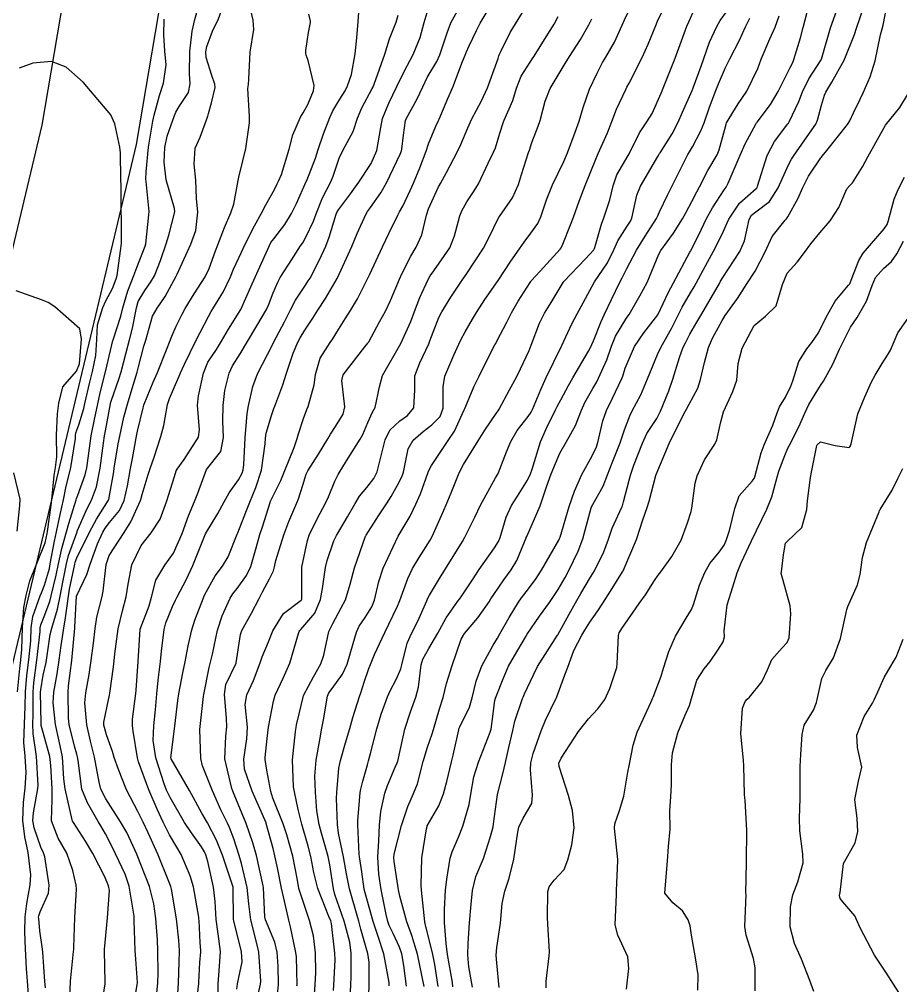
# Model space of a CAD drawing. Header units: metres. Extents: x 318500 to 325275, y 7408834 to 7428799.
# Drawn here: x 322055.6 to 322110.5, y 7417006.4 to 7417066.6 of the extents above; entities that cross this region are included whole.
import ezdxf

# ---------------------------------------------------------------- set-up
doc = ezdxf.new("R2010")
doc.units = ezdxf.units.M
doc.header["$MEASUREMENT"] = 0
for name, color, linetype in [('Curvas de Nivel 1m', 11, 'Continuous'), ('Curvas de Nivel 5m', 15, 'Continuous'), ('Vias Primárias', 230, 'Continuous')]:
    doc.layers.add(name, color=color, linetype=linetype)

msp = doc.modelspace()

# ---------------------------------------------------------------- linework, layer by layer
at = {"layer": 'Curvas de Nivel 1m', "flags": 128}
for points, elevation in [([(322060.847, 7417005.746), (322060.967, 7417006.53), (322060.972, 7417006.638), (322060.932, 7417008.597), (322060.929, 7417008.639), (322060.93, 7417008.679), (322061.109, 7417010.637), (322061.233, 7417012.338), (322061.185, 7417012.636), (322060.948, 7417013.202), (322060.196, 7417014.652), (322059.745, 7417015.426), (322058.989, 7417016.574), (322058.945, 7417016.67), (322058.92, 7417016.741), (322058.47, 7417018.675), (322058.405, 7417019.3), (322058.305, 7417020.677), (322058.107, 7417021.632), (322057.874, 7417022.682), (322057.739, 7417024.035), (322057.768, 7417024.683), (322057.972, 7417025.826), (322058.111, 7417026.68), (322058.225, 7417027.594), (322058.395, 7417028.678), (322058.51, 7417029.326), (322058.681, 7417030.675), (322058.747, 7417031.114), (322059.077, 7417032.671), (322059.104, 7417032.779), (322059.214, 7417033.054), (322059.993, 7417034.659), (322060.421, 7417035.473), (322061.182, 7417036.641), (322061.205, 7417036.696), (322061.266, 7417037.05), (322061.505, 7417038.419), (322061.541, 7417038.637), (322061.789, 7417040.151), (322061.881, 7417040.634), (322062.141, 7417041.819), (322062.354, 7417042.63), (322062.59, 7417043.389), (322062.963, 7417044.624), (322063.051, 7417044.946), (322063.386, 7417046.227), (322063.495, 7417046.618), (322063.928, 7417048.096), (322064.206, 7417048.608), (322064.711, 7417049.321), (322065.391, 7417050.591), (322065.451, 7417050.715), (322066.301, 7417052.578), (322066.623, 7417053.433), (322066.742, 7417054.571), (322066.658, 7417055.428), (322066.616, 7417056.574), (322066.526, 7417057.561), (322066.581, 7417058.575), (322066.89, 7417059.24), (322067.375, 7417060.563), (322067.415, 7417060.73), (322067.592, 7417061.393), (322067.82, 7417062.344), (322067.805, 7417062.558), (322067.615, 7417063.089), (322067.27, 7417064.209), (322067.244, 7417064.566), (322067.3, 7417064.9), (322067.649, 7417065.857), (322067.89, 7417066.324), (322068.008, 7417066.557), (322068.446, 7417067.785)], 734), ([(322058.734, 7417004.769), (322058.81, 7417006.67), (322058.811, 7417006.72), (322058.869, 7417007.297), (322059.003, 7417008.553), (322059.01, 7417008.668), (322059.017, 7417008.793), (322059.089, 7417010.667), (322059.181, 7417012.422), (322059.166, 7417012.667), (322058.954, 7417013.584), (322058.576, 7417014.674), (322058.051, 7417015.608), (322057.62, 7417016.684), (322057.675, 7417018.019), (322057.672, 7417018.683), (322057.593, 7417020.133), (322057.524, 7417020.685), (322057.066, 7417022.326), (322056.993, 7417022.615), (322056.992, 7417022.691), (322056.992, 7417022.771), (322056.952, 7417024.692), (322056.959, 7417024.835), (322057.116, 7417025.746), (322057.285, 7417026.532), (322057.314, 7417026.688), (322057.547, 7417028.285), (322057.646, 7417028.685), (322057.993, 7417029.856), (322058.16, 7417030.68), (322058.325, 7417031.547), (322058.564, 7417032.676), (322058.692, 7417033.198), (322059.217, 7417034.67), (322059.231, 7417034.711), (322059.827, 7417036.086), (322060.117, 7417036.657), (322060.438, 7417037.487), (322060.66, 7417038.649), (322060.863, 7417040.204), (322060.928, 7417040.646), (322060.986, 7417040.973), (322061.293, 7417042.641), (322061.301, 7417042.68), (322061.343, 7417042.81), (322061.823, 7417044.175), (322061.961, 7417044.634), (322062.25, 7417045.762), (322062.486, 7417046.629), (322062.673, 7417047.355), (322062.916, 7417048.625), (322063.035, 7417049.015), (322063.436, 7417049.707), (322063.825, 7417050.234), (322064.037, 7417050.611), (322064.422, 7417051.568), (322064.781, 7417052.6), (322064.929, 7417053.148), (322065.305, 7417054.593), (322065.288, 7417054.809), (322064.774, 7417056.601), (322064.641, 7417057.703), (322064.687, 7417058.603), (322064.84, 7417059.321), (322065.283, 7417060.594), (322065.372, 7417060.805), (322065.589, 7417061.163), (322066.156, 7417062.027), (322066.268, 7417062.58), (322066.227, 7417063.192), (322066.238, 7417064.581), (322066.387, 7417065.841), (322066.549, 7417066.577), (322066.797, 7417067.449)], 733), ([(322065.495, 7417005.936), (322065.547, 7417006.58), (322065.581, 7417007.878), (322065.594, 7417008.579), (322065.568, 7417009.251), (322065.42, 7417010.582), (322065.098, 7417012.428), (322065.056, 7417012.588), (322064.945, 7417012.904), (322064.26, 7417014.597), (322063.654, 7417015.933), (322063.328, 7417016.607), (322063, 7417017.26), (322062.305, 7417018.621), (322061.795, 7417019.872), (322061.538, 7417020.633), (322061.42, 7417021), (322061.064, 7417022.043), (322060.929, 7417022.502), (322060.898, 7417022.643), (322060.896, 7417022.82), (322061.088, 7417023.817), (322061.238, 7417024.498), (322061.267, 7417024.638), (322061.498, 7417026.261), (322061.536, 7417026.634), (322061.572, 7417027.071), (322061.777, 7417028.631), (322062.043, 7417029.75), (322062.287, 7417030.623), (322062.4, 7417031.413), (322062.629, 7417032.619), (322063.222, 7417033.818), (322063.83, 7417034.611), (322064.39, 7417035.456), (322064.815, 7417036.597), (322064.917, 7417036.943), (322065.283, 7417038.118), (322065.399, 7417038.477), (322065.459, 7417038.587), (322065.887, 7417039.172), (322066.782, 7417040.568), (322066.854, 7417041.03), (322066.722, 7417042.569), (322066.78, 7417043.137), (322067.088, 7417044.564), (322067.377, 7417045.237), (322067.908, 7417046.032), (322068.221, 7417046.552), (322068.648, 7417047.301), (322069.42, 7417048.514), (322069.431, 7417048.529), (322070.048, 7417049.924), (322070.312, 7417050.527), (322070.997, 7417052.049), (322071.208, 7417052.514), (322071.302, 7417052.683), (322071.476, 7417052.926), (322072.169, 7417053.821), (322072.582, 7417054.494), (322072.883, 7417055.116), (322073.495, 7417056.481), (322073.531, 7417056.559), (322074.067, 7417057.953), (322074.239, 7417058.473), (322074.573, 7417059.462), (322074.959, 7417060.466), (322075.158, 7417060.893), (322075.597, 7417061.615), (322075.92, 7417062.141), (322076.074, 7417062.453), (322076.316, 7417063.149), (322076.549, 7417064.446), (322076.65, 7417065.44), (322076.739, 7417066.444), (322076.805, 7417067.311)], 737), ([(322070.323, 7417005.03), (322070.657, 7417006.512), (322070.676, 7417006.699), (322070.544, 7417008.513), (322070.446, 7417008.963), (322070.037, 7417010.519), (322069.927, 7417011.518), (322069.818, 7417012.521), (322069.468, 7417014.019), (322069.319, 7417014.527), (322068.98, 7417015.559), (322068.713, 7417016.26), (322068.587, 7417016.536), (322068.183, 7417017.362), (322067.661, 7417018.55), (322067.043, 7417020.099), (322066.922, 7417020.562), (322066.866, 7417022.361), (322066.882, 7417022.563), (322066.901, 7417022.734), (322067.098, 7417024.422), (322067.112, 7417024.548), (322067.451, 7417026.229), (322067.532, 7417026.554), (322067.65, 7417027.068), (322067.964, 7417028.548), (322068.256, 7417029.452), (322068.757, 7417030.544), (322068.92, 7417030.807), (322069.189, 7417031.142), (322069.78, 7417031.953), (322070.039, 7417032.528), (322070.369, 7417033.67), (322070.614, 7417034.519), (322070.765, 7417034.989), (322071.247, 7417036.51), (322071.26, 7417036.541), (322071.91, 7417037.871), (322072.174, 7417038.497), (322072.753, 7417039.937), (322072.938, 7417040.486), (322073.022, 7417040.776), (322073.329, 7417041.736), (322073.53, 7417042.285), (322073.609, 7417042.477), (322074, 7417043.834), (322074.078, 7417044.473), (322074.37, 7417045.48), (322074.992, 7417046.464), (322075.155, 7417046.701), (322075.4, 7417047.106), (322075.917, 7417047.948), (322076.247, 7417048.448), (322076.696, 7417049.176), (322077.318, 7417050.432), (322077.453, 7417050.718), (322078.259, 7417052.418), (322078.646, 7417053.249), (322079.201, 7417054.404), (322079.309, 7417054.596), (322079.508, 7417054.964), (322079.982, 7417055.937), (322080.182, 7417056.393), (322080.582, 7417057.348), (322080.965, 7417058.386), (322081.114, 7417058.827), (322081.573, 7417059.928), (322081.718, 7417060.238), (322081.776, 7417060.377), (322082.319, 7417061.649), (322082.634, 7417062.365), (322083.228, 7417063.958), (322083.397, 7417064.353), (322083.466, 7417064.519), (322083.639, 7417064.934), (322084.098, 7417065.898), (322084.338, 7417066.34), (322084.836, 7417067.169)], 741), ([(322077.397, 7417005.877), (322077.417, 7417006.422), (322077.413, 7417007.891), (322077.333, 7417008.423), (322077.236, 7417008.768), (322076.905, 7417009.936), (322076.771, 7417010.431), (322076.706, 7417010.639), (322076.189, 7417012.438), (322076.006, 7417013.388), (322075.828, 7417014.441), (322075.51, 7417015.919), (322075.438, 7417016.446), (322075.387, 7417018.074), (322075.397, 7417018.446), (322075.536, 7417019.952), (322075.629, 7417020.444), (322075.954, 7417021.548), (322076.224, 7417022.438), (322076.405, 7417023.112), (322076.814, 7417024.433), (322076.89, 7417024.646), (322077.113, 7417025.316), (322077.391, 7417026.161), (322077.495, 7417026.425), (322077.751, 7417027.035), (322078.387, 7417028.411), (322078.646, 7417028.919), (322079.175, 7417030.058), (322079.284, 7417030.294), (322079.324, 7417030.399), (322079.828, 7417031.767), (322080.127, 7417032.391), (322080.531, 7417033.073), (322081.228, 7417034.157), (322081.35, 7417034.378), (322081.923, 7417035.697), (322082.225, 7417036.366), (322082.533, 7417037.099), (322083.026, 7417038.354), (322083.295, 7417038.868), (322084.209, 7417040.337), (322084.634, 7417041.016), (322085.336, 7417042.047), (322085.451, 7417042.206), (322085.522, 7417042.318), (322086.156, 7417043.514), (322086.588, 7417044.308), (322086.853, 7417044.827), (322087.387, 7417045.976), (322087.519, 7417046.298), (322088.035, 7417047.666), (322088.348, 7417048.286), (322088.756, 7417048.954), (322089.447, 7417050.097), (322089.513, 7417050.205), (322089.555, 7417050.268), (322090.893, 7417051.677), (322091.421, 7417052.241), (322091.441, 7417052.27), (322091.472, 7417052.378), (322091.889, 7417053.841), (322092.04, 7417054.235), (322092.409, 7417055.338), (322092.614, 7417056.229), (322092.857, 7417056.907), (322093.549, 7417058.104), (322093.613, 7417058.219), (322094.26, 7417059.519), (322094.726, 7417060.203), (322095.057, 7417060.729), (322095.607, 7417061.986), (322095.662, 7417062.137), (322095.683, 7417062.189), (322095.734, 7417062.311), (322096.491, 7417064.177), (322096.802, 7417065.014), (322097.214, 7417066.167), (322097.346, 7417066.483), (322097.675, 7417067.17)], 747), ([(322082.641, 7417006.352), (322082.607, 7417006.609), (322082.307, 7417008.356), (322082.205, 7417009.049), (322082.121, 7417010.358), (322082.118, 7417011.162), (322082.183, 7417012.358), (322082.248, 7417013.059), (322082.467, 7417014.355), (322082.581, 7417014.747), (322082.983, 7417015.674), (322083.252, 7417016.346), (322083.647, 7417017.704), (322083.75, 7417018.339), (322083.944, 7417019.429), (322084.224, 7417020.332), (322084.951, 7417022.204), (322084.995, 7417022.321), (322085.01, 7417022.382), (322085.078, 7417022.863), (322085.25, 7417024.166), (322085.285, 7417024.318), (322085.799, 7417025.634), (322086.109, 7417026.31), (322086.478, 7417026.965), (322087.148, 7417028.113), (322087.267, 7417028.298), (322088.033, 7417029.421), (322088.646, 7417030.278), (322088.87, 7417030.589), (322089.192, 7417031.082), (322089.63, 7417031.837), (322089.857, 7417032.26), (322090.442, 7417033.471), (322090.739, 7417034.247), (322091.259, 7417036.177), (322091.274, 7417036.226), (322091.991, 7417037.521), (322092.275, 7417038.23), (322092.554, 7417038.971), (322093.055, 7417040.223), (322093.123, 7417040.412), (322093.322, 7417041.032), (322093.65, 7417041.901), (322093.807, 7417042.213), (322094.343, 7417043.217), (322094.765, 7417044.199), (322095.385, 7417045.719), (322095.614, 7417046.187), (322096.247, 7417047.338), (322096.676, 7417048.171), (322096.927, 7417048.668), (322097.441, 7417049.564), (322097.668, 7417049.937), (322097.795, 7417050.157), (322098.381, 7417051.231), (322098.875, 7417052.146), (322099.076, 7417052.544), (322099.489, 7417053.399), (322099.723, 7417053.911), (322099.824, 7417054.135), (322100.5, 7417055.141), (322101.529, 7417056.047), (322101.562, 7417056.077), (322101.584, 7417056.109), (322101.611, 7417056.189), (322102.22, 7417058.1), (322102.679, 7417058.978), (322103.505, 7417060.081), (322103.534, 7417060.127), (322103.582, 7417060.206), (322104.194, 7417061.481), (322104.42, 7417062.072), (322104.8, 7417062.887), (322105.571, 7417064.061), (322105.591, 7417064.1), (322105.633, 7417064.256), (322106.163, 7417066.052), (322106.559, 7417067.165)], 752), ([(322083.851, 7417006.335), (322083.626, 7417007.591), (322083.565, 7417008.34), (322083.594, 7417009.036), (322083.676, 7417010.339), (322083.769, 7417011.496), (322083.859, 7417012.336), (322084.071, 7417013.215), (322084.533, 7417014.327), (322084.984, 7417015.697), (322085.135, 7417016.318), (322085.162, 7417016.487), (322085.415, 7417018.314), (322085.743, 7417019.606), (322085.902, 7417020.311), (322086.127, 7417021.242), (322086.368, 7417022.307), (322086.502, 7417022.882), (322086.979, 7417024.301), (322087.015, 7417024.388), (322087.104, 7417024.588), (322087.649, 7417025.766), (322087.913, 7417026.288), (322089.15, 7417028.242), (322089.166, 7417028.27), (322089.877, 7417029.551), (322090.264, 7417030.254), (322090.596, 7417030.842), (322091.204, 7417031.849), (322091.36, 7417032.087), (322091.451, 7417032.238), (322092.031, 7417033.423), (322092.319, 7417034.229), (322092.558, 7417034.91), (322093.167, 7417036.221), (322093.197, 7417036.285), (322093.265, 7417036.544), (322093.607, 7417037.893), (322093.696, 7417038.214), (322093.914, 7417038.829), (322094.447, 7417040.203), (322094.726, 7417040.792), (322095.333, 7417041.741), (322095.576, 7417042.186), (322096.082, 7417043.457), (322096.335, 7417044.176), (322096.75, 7417045.536), (322096.981, 7417046.166), (322097.116, 7417046.442), (322097.402, 7417046.974), (322097.828, 7417047.741), (322098.072, 7417048.153), (322098.575, 7417049.006), (322099.234, 7417050.142), (322099.309, 7417050.284), (322099.454, 7417050.521), (322100.51, 7417052.124), (322100.801, 7417052.799), (322101.089, 7417054.116), (322101.23, 7417054.389), (322101.507, 7417054.609), (322102.363, 7417055.251), (322102.899, 7417056.089), (322103.544, 7417057.524), (322103.738, 7417057.888), (322103.862, 7417058.077), (322104.563, 7417059.077), (322105.237, 7417060.063), (322105.344, 7417060.302), (322105.598, 7417061.245), (322105.79, 7417061.874), (322105.87, 7417062.056), (322106.241, 7417062.672), (322107.016, 7417064.039), (322107.656, 7417065.652), (322107.785, 7417066.028), (322108.264, 7417067.438)], 753), ([(322085.52, 7417006.31), (322085.364, 7417007.831), (322085.331, 7417008.313), (322085.368, 7417008.786), (322085.59, 7417010.31), (322085.71, 7417011.527), (322085.865, 7417012.306), (322086.145, 7417013.109), (322086.433, 7417014.298), (322086.674, 7417015.974), (322086.748, 7417016.294), (322087.006, 7417016.851), (322087.543, 7417017.757), (322087.602, 7417018.284), (322087.474, 7417019.863), (322087.498, 7417020.293), (322087.645, 7417020.881), (322088.126, 7417022.284), (322088.407, 7417022.953), (322089.057, 7417024.271), (322089.07, 7417024.3), (322089.102, 7417024.405), (322089.618, 7417025.767), (322089.785, 7417026.26), (322090.171, 7417027.285), (322090.676, 7417028.247), (322090.847, 7417028.552), (322091.162, 7417029.053), (322091.658, 7417029.752), (322091.972, 7417030.232), (322092.446, 7417030.973), (322093.209, 7417032.186), (322093.223, 7417032.206), (322093.249, 7417032.257), (322094.067, 7417034.208), (322094.478, 7417035.431), (322094.745, 7417036.198), (322094.869, 7417036.593), (322095.276, 7417038.19), (322095.29, 7417038.24), (322096.115, 7417040.178), (322096.861, 7417041.695), (322097.112, 7417042.163), (322097.189, 7417042.316), (322097.347, 7417042.627), (322097.893, 7417043.624), (322098.069, 7417044.153), (322098.302, 7417045.23), (322098.558, 7417046.148), (322098.817, 7417046.728), (322099.416, 7417047.84), (322099.606, 7417048.137), (322100.358, 7417049.205), (322100.954, 7417050.117), (322101.458, 7417050.902), (322102.082, 7417052.101), (322102.52, 7417053.059), (322103.327, 7417054.083), (322103.413, 7417054.17), (322103.503, 7417054.293), (322104.152, 7417055.442), (322104.407, 7417056.071), (322104.781, 7417056.824), (322105.559, 7417057.961), (322105.606, 7417058.012), (322105.645, 7417058.059), (322105.936, 7417058.426), (322107.219, 7417060.035), (322107.356, 7417060.261), (322107.591, 7417060.757), (322108.007, 7417061.621), (322108.197, 7417062.021), (322108.629, 7417063.011), (322108.939, 7417064.011), (322109.275, 7417065.625), (322109.377, 7417066.004), (322109.435, 7417066.232), (322109.683, 7417067.518)], 754), ([(322057.251, 7417006.289), (322057.216, 7417006.686), (322057.081, 7417008.495), (322057.059, 7417008.688), (322056.902, 7417009.84), (322056.828, 7417010.61), (322056.825, 7417010.691), (322056.838, 7417010.764), (322056.915, 7417011.025), (322057.434, 7417012.183), (322057.484, 7417012.685), (322057.205, 7417014.449), (322057.126, 7417014.688), (322056.973, 7417015.033), (322056.541, 7417016.252), (322056.473, 7417016.698), (322056.507, 7417017.187), (322056.785, 7417018.694), (322056.804, 7417018.913), (322056.688, 7417020.695), (322056.483, 7417022.117), (322056.47, 7417022.699), (322056.49, 7417023.287), (322056.487, 7417024.699), (322056.53, 7417025.277), (322056.719, 7417026.696), (322056.916, 7417028.462), (322056.927, 7417028.693), (322056.957, 7417028.889), (322057.161, 7417029.406), (322057.521, 7417030.34), (322057.611, 7417030.686), (322057.908, 7417031.974), (322058.056, 7417032.682), (322058.266, 7417033.633), (322058.557, 7417034.677), (322058.711, 7417035.202), (322059.166, 7417036.671), (322059.189, 7417036.743), (322059.264, 7417036.959), (322059.727, 7417038.219), (322059.829, 7417038.662), (322059.903, 7417039.267), (322060.094, 7417040.658), (322060.301, 7417041.68), (322060.505, 7417042.653), (322060.666, 7417043.335), (322061.002, 7417044.646), (322061.387, 7417046.315), (322061.446, 7417046.583), (322061.466, 7417046.639), (322061.942, 7417048.104), (322062.071, 7417048.633), (322062.384, 7417049.682), (322062.754, 7417050.627), (322062.942, 7417051.139), (322063.468, 7417052.459), (322063.511, 7417052.619), (322063.699, 7417054.414), (322063.703, 7417054.617), (322063.528, 7417056.481), (322063.513, 7417056.62), (322063.513, 7417056.638), (322063.535, 7417057.082), (322063.664, 7417058.618), (322063.943, 7417060.246), (322064.025, 7417060.613), (322064.366, 7417061.841), (322064.605, 7417062.605), (322064.77, 7417063.751), (322064.698, 7417064.604), (322064.623, 7417065.628), (322064.647, 7417066.605)], 732), ([(322064.119, 7417005.319), (322064.261, 7417006.596), (322064.28, 7417007.184), (322064.251, 7417008.596), (322064.228, 7417009.266), (322064.118, 7417010.598), (322064.004, 7417011.519), (322063.732, 7417012.602), (322062.969, 7417014.55), (322062.945, 7417014.61), (322062.311, 7417015.948), (322061.936, 7417016.626), (322061.011, 7417018.06), (322060.704, 7417018.645), (322060.591, 7417019.083), (322060.3, 7417020.651), (322060.055, 7417021.65), (322059.82, 7417022.659), (322059.713, 7417024.038), (322059.774, 7417024.66), (322059.98, 7417025.794), (322060.103, 7417026.655), (322060.241, 7417027.754), (322060.345, 7417028.652), (322060.455, 7417029.356), (322060.781, 7417030.646), (322060.845, 7417030.986), (322061.042, 7417032.643), (322061.216, 7417033.209), (322062.146, 7417034.631), (322062.577, 7417035.29), (322063.173, 7417036.621), (322063.193, 7417036.688), (322063.266, 7417036.994), (322063.655, 7417038.244), (322063.777, 7417038.613), (322064.015, 7417039.327), (322064.435, 7417040.603), (322064.62, 7417041.301), (322064.86, 7417042.597), (322064.971, 7417042.97), (322065.359, 7417043.859), (322065.581, 7417044.373), (322065.667, 7417044.586), (322065.917, 7417045.123), (322066.623, 7417046.572), (322066.88, 7417047.085), (322067.413, 7417048.085), (322067.581, 7417048.395), (322067.685, 7417048.557), (322068.347, 7417049.64), (322068.779, 7417050.547), (322068.975, 7417051.024), (322069.466, 7417052.096), (322069.672, 7417052.537), (322070.28, 7417053.736), (322070.72, 7417054.522), (322070.986, 7417055.039), (322071.522, 7417056.001), (322071.695, 7417056.34), (322071.772, 7417056.506), (322071.947, 7417056.917), (322072.435, 7417058.497), (322072.657, 7417059.401), (322073.13, 7417060.487), (322073.308, 7417060.761), (322073.592, 7417061.294), (322073.951, 7417062.131), (322074.001, 7417062.476), (322073.625, 7417064.024), (322073.502, 7417064.355), (322073.475, 7417064.482), (322073.475, 7417064.639), (322073.649, 7417065.76), (322073.755, 7417066.383), (322073.756, 7417066.479), (322073.666, 7417066.908)], 736), ([(322066.607, 7417004.79), (322066.796, 7417006.561), (322066.801, 7417006.621), (322066.879, 7417007.852), (322066.925, 7417008.524), (322066.926, 7417008.559), (322066.924, 7417008.594), (322066.895, 7417009.11), (322066.824, 7417010.476), (322066.811, 7417010.561), (322066.798, 7417010.675), (322066.47, 7417012.567), (322066.27, 7417013.25), (322065.708, 7417014.579), (322065.438, 7417015.046), (322064.982, 7417015.807), (322064.579, 7417016.594), (322064.202, 7417017.398), (322063.686, 7417018.603), (322063.046, 7417020.352), (322062.981, 7417020.611), (322062.711, 7417022.26), (322062.671, 7417022.616), (322062.684, 7417023.007), (322062.877, 7417024.613), (322062.897, 7417024.819), (322063.036, 7417026.611), (322063.15, 7417028.61), (322063.711, 7417030.066), (322063.86, 7417030.603), (322064.132, 7417031.665), (322064.697, 7417032.595), (322065.218, 7417033.347), (322065.769, 7417034.582), (322066.155, 7417035.667), (322066.537, 7417036.571), (322066.754, 7417037.082), (322067.29, 7417038.56), (322068.183, 7417039.669), (322068.343, 7417040.55), (322068.299, 7417041.577), (322068.328, 7417042.55), (322068.433, 7417043.47), (322068.687, 7417044.547), (322068.913, 7417045.006), (322069.382, 7417045.767), (322069.842, 7417046.533), (322070.43, 7417047.499), (322071.012, 7417048.516), (322071.142, 7417048.797), (322071.436, 7417049.55), (322071.722, 7417050.23), (322071.875, 7417050.504), (322072.594, 7417051.626), (322073.145, 7417052.485), (322073.276, 7417052.68), (322073.478, 7417053.028), (322073.946, 7417054.023), (322074.111, 7417054.474), (322074.505, 7417055.48), (322075.02, 7417056.465), (322075.177, 7417056.82), (322075.545, 7417057.933), (322075.797, 7417058.456), (322076.416, 7417059.598), (322076.701, 7417060.443), (322076.958, 7417061.071), (322077.608, 7417062.277), (322077.659, 7417062.38), (322077.683, 7417062.429), (322077.739, 7417062.556), (322078.404, 7417064.418), (322078.695, 7417065.364), (322079.093, 7417066.408), (322079.218, 7417066.855)], 738), ([(322068.019, 7417005.366), (322068.006, 7417006.543), (322068.064, 7417007.35), (322068.149, 7417008.541), (322068.008, 7417009.65), (322067.887, 7417010.545), (322067.818, 7417011.655), (322067.722, 7417012.548), (322067.375, 7417014.143), (322067.249, 7417014.556), (322067.168, 7417014.754), (322066.975, 7417015.061), (322066.343, 7417015.929), (322065.923, 7417016.576), (322065.013, 7417018.144), (322064.795, 7417018.592), (322064.643, 7417018.977), (322064.121, 7417020.599), (322063.969, 7417021.693), (322064.009, 7417022.601), (322064.098, 7417023.587), (322064.185, 7417024.599), (322064.271, 7417025.44), (322064.415, 7417026.597), (322064.479, 7417027.254), (322064.637, 7417028.595), (322064.747, 7417029.003), (322065.172, 7417030.026), (322065.345, 7417030.42), (322065.43, 7417030.586), (322066.04, 7417031.734), (322066.426, 7417032.572), (322067.23, 7417034.56), (322067.994, 7417035.808), (322068.387, 7417036.549), (322068.704, 7417037.11), (322069.281, 7417037.921), (322069.502, 7417038.321), (322069.574, 7417038.536), (322069.611, 7417038.853), (322069.685, 7417040.534), (322069.826, 7417042.039), (322069.908, 7417042.531), (322070.166, 7417043.72), (322070.458, 7417044.524), (322071.388, 7417046.321), (322071.489, 7417046.509), (322072.148, 7417047.76), (322072.512, 7417048.494), (322072.824, 7417049.094), (322073.443, 7417050.035), (322073.628, 7417050.297), (322073.737, 7417050.477), (322074.328, 7417051.604), (322074.712, 7417052.468), (322074.919, 7417053.025), (322075.365, 7417054.461), (322075.402, 7417054.561), (322075.504, 7417054.721), (322076.248, 7417055.72), (322076.765, 7417056.441), (322077.542, 7417057.603), (322077.898, 7417058.425), (322078.135, 7417059.858), (322078.257, 7417060.42), (322078.645, 7417061.363), (322079.134, 7417062.407), (322079.62, 7417063.386), (322079.982, 7417064.041), (322080.167, 7417064.395), (322080.589, 7417065.447), (322080.842, 7417066.388), (322081.039, 7417067.017)], 739), ([(322071.68, 7417005.665), (322071.766, 7417006.496), (322071.751, 7417007.623), (322071.683, 7417008.498), (322071.531, 7417009.135), (322070.961, 7417010.509), (322070.913, 7417010.71), (322070.84, 7417012.511), (322070.821, 7417012.632), (322070.403, 7417014.516), (322070.175, 7417015.321), (322069.752, 7417016.522), (322069.017, 7417018.313), (322068.924, 7417018.531), (322068.858, 7417018.697), (322068.431, 7417020.539), (322068.48, 7417021.955), (322068.552, 7417022.538), (322068.533, 7417023.083), (322068.396, 7417024.541), (322068.487, 7417025.161), (322069.13, 7417026.501), (322069.142, 7417026.518), (322069.396, 7417028.279), (322069.486, 7417028.527), (322070.083, 7417029.609), (322070.559, 7417030.519), (322070.771, 7417030.932), (322071.199, 7417031.755), (322071.455, 7417032.258), (322071.524, 7417032.505), (322071.603, 7417032.894), (322072.098, 7417034.497), (322072.407, 7417035.328), (322072.917, 7417036.485), (322073.013, 7417036.734), (322073.277, 7417037.586), (322073.499, 7417038.266), (322073.607, 7417038.477), (322074.266, 7417039.505), (322074.844, 7417040.465), (322075.017, 7417040.761), (322075.322, 7417041.229), (322075.794, 7417041.993), (322075.893, 7417042.452), (322075.725, 7417044.094), (322075.804, 7417044.453), (322077.14, 7417046.186), (322077.34, 7417046.431), (322077.36, 7417046.46), (322077.391, 7417046.514), (322078.068, 7417047.762), (322078.427, 7417048.415), (322078.752, 7417049.088), (322079.304, 7417050.402), (322079.453, 7417050.747), (322080.013, 7417051.846), (322080.35, 7417052.391), (322080.698, 7417053.172), (322080.982, 7417054.385), (322081.107, 7417054.783), (322081.52, 7417055.709), (322081.747, 7417056.157), (322081.864, 7417056.375), (322082.226, 7417057.059), (322082.913, 7417058.36), (322083.123, 7417058.79), (322083.572, 7417059.827), (322083.728, 7417060.198), (322083.802, 7417060.347), (322084.414, 7417061.521), (322084.785, 7417062.332), (322085.445, 7417064.139), (322085.505, 7417064.322), (322085.542, 7417064.411), (322085.634, 7417064.619), (322086.197, 7417065.77), (322086.527, 7417066.311), (322086.97, 7417067.008)], 742), ([(322072.922, 7417006.416), (322072.924, 7417006.479), (322072.886, 7417008.212), (322072.858, 7417008.48), (322072.508, 7417010.088), (322072.412, 7417010.487), (322072.268, 7417011.141), (322071.961, 7417012.495), (322071.699, 7417013.759), (322071.551, 7417014.501), (322071.435, 7417014.963), (322071.008, 7417016.51), (322070.991, 7417016.555), (322070.138, 7417018.519), (322069.657, 7417019.908), (322069.601, 7417020.524), (322069.797, 7417021.788), (322069.829, 7417022.522), (322069.699, 7417023.916), (322069.788, 7417024.523), (322070.212, 7417025.42), (322070.633, 7417026.515), (322070.759, 7417026.888), (322071.143, 7417027.83), (322071.423, 7417028.506), (322072.08, 7417029.582), (322073.179, 7417030.413), (322073.212, 7417030.447), (322073.225, 7417030.48), (322073.221, 7417032.468), (322073.576, 7417034.127), (322073.69, 7417034.475), (322074.193, 7417035.524), (322074.697, 7417036.466), (322074.881, 7417036.849), (322075.281, 7417037.841), (322075.49, 7417038.254), (322075.611, 7417038.455), (322076.106, 7417039.256), (322076.85, 7417040.437), (322077.014, 7417040.735), (322077.326, 7417041.49), (322077.636, 7417042.125), (322077.79, 7417042.423), (322078.066, 7417043.712), (322078.258, 7417044.417), (322079.39, 7417046.4), (322080.024, 7417047.781), (322080.25, 7417048.392), (322080.565, 7417049.257), (322081.085, 7417050.384), (322081.22, 7417050.614), (322081.456, 7417050.932), (322082.446, 7417052.365), (322082.737, 7417053.106), (322083.061, 7417054.357), (322083.194, 7417054.666), (322083.513, 7417055.22), (322083.96, 7417055.907), (322084.228, 7417056.34), (322084.839, 7417057.627), (322085.173, 7417058.326), (322085.286, 7417058.592), (322085.568, 7417059.493), (322085.761, 7417060.134), (322085.837, 7417060.317), (322086.375, 7417061.536), (322086.606, 7417062.31), (322086.882, 7417063.043), (322087.629, 7417064.207), (322087.69, 7417064.299), (322088.437, 7417065.499), (322088.943, 7417066.281), (322089.187, 7417066.757)], 743), ([(322073.961, 7417005.345), (322074.054, 7417006.462), (322074.087, 7417007.247), (322074.078, 7417008.462), (322073.954, 7417009.518), (322073.711, 7417010.468), (322073.078, 7417012.338), (322073.037, 7417012.479), (322072.948, 7417012.98), (322072.66, 7417014.485), (322072.293, 7417015.8), (322072.05, 7417016.494), (322071.417, 7417018.101), (322071.293, 7417018.506), (322071.04, 7417019.843), (322070.942, 7417020.511), (322070.941, 7417020.621), (322071.063, 7417021.813), (322071.153, 7417022.509), (322071.457, 7417024.142), (322071.561, 7417024.503), (322072.057, 7417025.555), (322072.483, 7417026.49), (322073.008, 7417028.341), (322073.053, 7417028.481), (322073.089, 7417028.543), (322073.152, 7417028.604), (322074.023, 7417029.616), (322074.393, 7417030.468), (322074.504, 7417031.153), (322074.688, 7417032.465), (322074.792, 7417032.886), (322075.227, 7417034.122), (322075.388, 7417034.458), (322076.076, 7417035.62), (322076.536, 7417036.441), (322076.815, 7417036.889), (322077.275, 7417037.428), (322077.719, 7417037.988), (322077.917, 7417038.421), (322078.116, 7417039.235), (322078.412, 7417040.413), (322078.715, 7417041.013), (322079.328, 7417041.59), (322079.798, 7417041.93), (322080.192, 7417042.391), (322080.253, 7417043.494), (322080.256, 7417044.391), (322080.565, 7417045.202), (322081.136, 7417046.383), (322081.207, 7417046.568), (322081.401, 7417047.106), (322081.762, 7417048.028), (322081.939, 7417048.372), (322082.507, 7417049.291), (322083.205, 7417050.354), (322083.453, 7417050.697), (322084.54, 7417052.334), (322084.857, 7417052.951), (322085.499, 7417054.267), (322085.517, 7417054.303), (322085.533, 7417054.32), (322086.357, 7417055.472), (322086.723, 7417056.308), (322086.913, 7417056.93), (322087.354, 7417058.302), (322087.404, 7417058.45), (322087.559, 7417058.914), (322087.941, 7417059.928), (322088.071, 7417060.293), (322088.389, 7417061.497), (322088.69, 7417062.284), (322089.626, 7417063.847), (322089.905, 7417064.266), (322090.578, 7417065.324), (322091.105, 7417066.248), (322091.292, 7417066.619)], 744), ([(322076.2, 7417005.076), (322076.278, 7417006.436), (322076.297, 7417007.007), (322076.299, 7417008.436), (322076.213, 7417009.121), (322075.859, 7417010.441), (322075.282, 7417012.099), (322075.188, 7417012.448), (322074.963, 7417013.95), (322074.866, 7417014.452), (322074.448, 7417015.922), (322074.301, 7417016.46), (322074.157, 7417017.308), (322074.065, 7417018.464), (322074.033, 7417019.467), (322074.107, 7417020.464), (322074.335, 7417021.733), (322074.476, 7417022.459), (322074.566, 7417022.97), (322074.82, 7417024.454), (322074.903, 7417024.653), (322075.107, 7417024.926), (322075.758, 7417025.813), (322076.038, 7417026.446), (322076.417, 7417027.715), (322076.627, 7417028.438), (322076.795, 7417028.795), (322077.164, 7417029.336), (322077.593, 7417030.005), (322077.755, 7417030.421), (322078.021, 7417031.594), (322078.294, 7417032.414), (322079.23, 7417034.4), (322079.979, 7417035.662), (322080.334, 7417036.389), (322080.611, 7417037.046), (322081.092, 7417038.382), (322081.146, 7417038.527), (322081.294, 7417038.811), (322082.347, 7417040.364), (322082.73, 7417040.947), (322083.339, 7417042.268), (322083.365, 7417042.324), (322083.377, 7417042.349), (322083.96, 7417043.742), (322084.243, 7417044.337), (322085.111, 7417046.048), (322085.252, 7417046.322), (322085.302, 7417046.411), (322085.394, 7417046.581), (322085.991, 7417047.735), (322086.279, 7417048.311), (322086.7, 7417049.038), (322087.448, 7417050.199), (322087.488, 7417050.261), (322087.518, 7417050.299), (322088.075, 7417050.91), (322089.309, 7417052.272), (322089.376, 7417052.367), (322089.475, 7417052.588), (322089.966, 7417053.79), (322090.138, 7417054.26), (322090.496, 7417055.274), (322090.87, 7417056.25), (322091.546, 7417057.877), (322091.651, 7417058.137), (322091.695, 7417058.239), (322092.274, 7417059.529), (322092.545, 7417060.23), (322092.829, 7417060.99), (322093.404, 7417062.222), (322093.477, 7417062.356), (322093.614, 7417062.607), (322094.434, 7417064.208), (322094.802, 7417065.043), (322095.268, 7417066.196), (322095.391, 7417066.467), (322095.673, 7417067.072)], 746), ([(322078.672, 7417006.403), (322078.66, 7417006.606), (322078.325, 7417008.408), (322077.976, 7417009.49), (322077.673, 7417010.419), (322077.164, 7417012.199), (322077.112, 7417012.427), (322076.956, 7417013.512), (322076.823, 7417014.431), (322076.802, 7417014.601), (322076.711, 7417016.433), (322076.714, 7417016.713), (322076.858, 7417018.432), (322076.881, 7417018.573), (322077.031, 7417019.16), (322077.312, 7417020.16), (322077.385, 7417020.425), (322077.497, 7417020.866), (322077.897, 7417022.418), (322078.166, 7417023.331), (322078.567, 7417024.408), (322078.736, 7417024.775), (322079.117, 7417025.518), (322079.384, 7417026.139), (322079.446, 7417026.397), (322079.785, 7417027.752), (322080.072, 7417028.391), (322080.443, 7417029.104), (322081.004, 7417030.382), (322081.061, 7417030.502), (322081.185, 7417030.741), (322081.804, 7417031.767), (322082.18, 7417032.365), (322083.227, 7417034.081), (322083.384, 7417034.348), (322083.999, 7417035.589), (322084.351, 7417036.334), (322085.286, 7417038.044), (322085.393, 7417038.214), (322085.447, 7417038.318), (322085.964, 7417039.653), (322086.24, 7417040.311), (322086.646, 7417040.981), (322087.333, 7417041.856), (322087.509, 7417042.125), (322087.593, 7417042.296), (322088.105, 7417043.543), (322088.451, 7417044.284), (322089.389, 7417046.191), (322089.424, 7417046.269), (322090.051, 7417047.62), (322090.381, 7417048.256), (322090.752, 7417048.928), (322091.45, 7417050.24), (322092.274, 7417051.42), (322092.664, 7417052.228), (322092.911, 7417052.793), (322093.492, 7417053.714), (322093.699, 7417054.015), (322093.787, 7417054.216), (322094.099, 7417055.634), (322094.328, 7417056.208), (322095.405, 7417058.049), (322095.49, 7417058.191), (322095.513, 7417058.228), (322095.551, 7417058.283), (322096.3, 7417059.448), (322096.676, 7417060.174), (322096.949, 7417060.81), (322097.551, 7417062.161), (322097.612, 7417062.314), (322098.1, 7417063.68), (322098.263, 7417064.154), (322098.629, 7417065.167), (322099.073, 7417066.146), (322099.292, 7417066.518), (322099.674, 7417067.05)], 748), ([(322079.744, 7417006.387), (322079.588, 7417007.681), (322079.452, 7417008.392), (322079.313, 7417008.812), (322078.903, 7417009.665), (322078.67, 7417010.166), (322078.589, 7417010.405), (322078.474, 7417010.85), (322078.16, 7417012.412), (322078.014, 7417013.354), (322077.957, 7417014.415), (322078.011, 7417015.445), (322078.06, 7417016.414), (322078.146, 7417017.27), (322078.399, 7417018.409), (322078.552, 7417018.882), (322079.044, 7417020.022), (322079.158, 7417020.289), (322079.197, 7417020.398), (322079.238, 7417020.583), (322079.632, 7417022.392), (322079.995, 7417023.478), (322080.328, 7417024.388), (322080.483, 7417025.013), (322080.659, 7417026.385), (322080.76, 7417026.757), (322081.14, 7417027.42), (322081.687, 7417028.372), (322082.209, 7417029.319), (322082.945, 7417030.354), (322083.046, 7417030.488), (322083.185, 7417030.699), (322083.846, 7417031.694), (322084.281, 7417032.334), (322085.224, 7417033.681), (322085.471, 7417034.074), (322085.571, 7417034.317), (322085.962, 7417035.6), (322086.295, 7417036.31), (322086.669, 7417036.906), (322087.284, 7417037.893), (322087.479, 7417038.297), (322087.569, 7417038.572), (322088.087, 7417040.288), (322088.468, 7417041.137), (322089.028, 7417042.275), (322089.13, 7417042.486), (322089.35, 7417042.904), (322089.842, 7417043.783), (322090.115, 7417044.259), (322091.073, 7417045.931), (322091.242, 7417046.242), (322091.291, 7417046.342), (322091.395, 7417046.577), (322091.874, 7417047.775), (322092.081, 7417048.233), (322092.51, 7417049.153), (322093.032, 7417050.224), (322093.179, 7417050.497), (322093.458, 7417051.039), (322094.077, 7417052.211), (322094.609, 7417053.077), (322095.317, 7417054.193), (322095.381, 7417054.312), (322095.506, 7417054.601), (322096.019, 7417055.686), (322096.264, 7417056.179), (322096.998, 7417057.622), (322097.276, 7417058.164), (322097.377, 7417058.338), (322097.557, 7417058.649), (322098.084, 7417059.643), (322098.28, 7417060.153), (322098.621, 7417061.124), (322099.014, 7417062.146), (322099.185, 7417062.573), (322099.624, 7417063.586), (322099.898, 7417064.136), (322100.48, 7417065.295), (322100.861, 7417066.122), (322101.133, 7417066.653)], 749), ([(322081.718, 7417006.361), (322081.504, 7417007.74), (322081.38, 7417008.365), (322080.909, 7417010.288), (322080.894, 7417010.355), (322080.886, 7417010.37), (322080.883, 7417010.398), (322080.675, 7417012.374), (322080.65, 7417012.669), (322080.707, 7417014.374), (322080.988, 7417016.192), (322081.025, 7417016.335), (322081.038, 7417016.37), (322081.762, 7417017.609), (322082.057, 7417018.36), (322082.255, 7417019.134), (322082.547, 7417020.355), (322082.645, 7417020.763), (322082.995, 7417022.351), (322083.011, 7417022.411), (322083.073, 7417022.529), (322083.666, 7417023.766), (322083.83, 7417024.339), (322084.077, 7417025.374), (322084.446, 7417026.33), (322085.143, 7417027.621), (322085.406, 7417028.059), (322085.553, 7417028.316), (322086.134, 7417029.342), (322086.725, 7417030.305), (322086.913, 7417030.574), (322087.19, 7417030.939), (322087.781, 7417031.711), (322088.159, 7417032.286), (322089.229, 7417034.15), (322089.285, 7417034.269), (322089.309, 7417034.347), (322089.879, 7417036.261), (322090.22, 7417037.202), (322090.676, 7417038.249), (322091.302, 7417039.406), (322091.582, 7417039.963), (322091.669, 7417040.236), (322091.978, 7417041.586), (322092.204, 7417042.231), (322092.58, 7417043), (322093.158, 7417044.222), (322093.215, 7417044.378), (322093.377, 7417044.877), (322093.955, 7417046.212), (322094.529, 7417047.077), (322095.402, 7417048.19), (322095.42, 7417048.221), (322096.056, 7417049.565), (322096.374, 7417050.176), (322097.4, 7417052.091), (322097.436, 7417052.161), (322097.448, 7417052.183), (322097.471, 7417052.219), (322098.125, 7417053.52), (322098.422, 7417054.151), (322098.798, 7417054.86), (322099.527, 7417055.968), (322099.604, 7417056.064), (322099.656, 7417056.138), (322099.776, 7417056.38), (322100.54, 7417058.125), (322100.848, 7417058.834), (322101.521, 7417060.111), (322101.546, 7417060.145), (322101.581, 7417060.191), (322102.414, 7417061.281), (322102.895, 7417062.091), (322103.625, 7417063.549), (322103.803, 7417063.903), (322103.88, 7417064.078), (322104.293, 7417065.431), (322104.45, 7417066.072), (322104.702, 7417067.042)], 751), ([(322056.231, 7417005.307), (322056.124, 7417006.701), (322056.079, 7417007.495), (322056.01, 7417008.703), (322055.965, 7417009.768), (322055.985, 7417010.704), (322056.087, 7417011.538), (322056.295, 7417012.7), (322056.334, 7417013.314), (322056.164, 7417014.702), (322055.956, 7417015.681), (322055.833, 7417016.707), (322055.884, 7417017.83), (322055.982, 7417018.706), (322056.041, 7417019.699), (322055.978, 7417020.706), (322055.913, 7417021.562), (322055.945, 7417022.707), (322055.992, 7417023.801), (322056.007, 7417024.706), (322056.098, 7417025.723), (322056.22, 7417026.704), (322056.339, 7417027.899), (322056.37, 7417028.702), (322056.463, 7417029.398), (322056.931, 7417030.694), (322057.004, 7417030.871), (322057.19, 7417031.365), (322057.494, 7417032.399), (322057.554, 7417032.687), (322057.817, 7417034.092), (322057.945, 7417034.683), (322058.174, 7417035.753), (322058.369, 7417036.679), (322058.53, 7417037.423), (322058.828, 7417038.677), (322059.114, 7417040.479), (322059.12, 7417040.673), (322059.143, 7417040.842), (322059.32, 7417041.33), (322059.635, 7417042.366), (322059.703, 7417042.665), (322060.016, 7417044.004), (322060.179, 7417044.658), (322060.381, 7417045.656), (322060.448, 7417046.654), (322060.502, 7417047.555), (322060.827, 7417048.649), (322061.016, 7417049.056), (322061.438, 7417049.831), (322061.66, 7417050.425), (322061.711, 7417050.637), (322061.934, 7417052.166), (322061.984, 7417052.635), (322061.983, 7417054.144), (322061.976, 7417054.635), (322061.961, 7417056.198), (322061.945, 7417056.636), (322061.917, 7417058.266), (322061.885, 7417058.637), (322061.572, 7417060.089), (322061.323, 7417060.644), (322059.61, 7417062.67), (322058.544, 7417063.611), (322057.623, 7417063.969), (322056.467, 7417063.866), (322055.618, 7417063.543)], 731), ([(322093.448, 7417006.204), (322093.602, 7417007.48), (322093.537, 7417008.204), (322092.91, 7417009.568), (322092.748, 7417010.213), (322092.822, 7417012.095), (322092.829, 7417012.212), (322092.826, 7417012.327), (322092.914, 7417014.211), (322092.911, 7417014.27), (322092.707, 7417016.223), (322092.726, 7417016.499), (322093.011, 7417017.318), (322093.278, 7417018.216), (322093.541, 7417019.714), (322093.629, 7417020.211), (322093.875, 7417021.401), (322094.119, 7417022.204), (322094.957, 7417024.051), (322095.02, 7417024.191), (322095.041, 7417024.251), (322095.103, 7417024.385), (322095.606, 7417025.699), (322095.749, 7417026.181), (322096.086, 7417027.235), (322096.496, 7417028.17), (322097.171, 7417029.302), (322097.498, 7417029.836), (322097.617, 7417030.156), (322098, 7417031.35), (322098.331, 7417032.149), (322098.651, 7417032.714), (322099.229, 7417033.414), (322099.531, 7417033.84), (322099.667, 7417034.134), (322099.877, 7417034.762), (322100.196, 7417036.126), (322100.476, 7417036.918), (322101.286, 7417037.829), (322101.405, 7417037.991), (322101.447, 7417038.108), (322101.83, 7417039.585), (322102.021, 7417040.099), (322102.566, 7417041.325), (322102.827, 7417042.088), (322102.981, 7417042.45), (322103.355, 7417043.065), (322103.693, 7417043.749), (322103.807, 7417044.076), (322104.187, 7417045.273), (322104.677, 7417046.067), (322105.004, 7417046.464), (322105.41, 7417047.075), (322105.897, 7417048.053), (322106.44, 7417049.04), (322107.287, 7417050.032), (322107.362, 7417050.121), (322107.455, 7417050.341), (322107.923, 7417051.574), (322108.197, 7417052.019), (322109.495, 7417053.542), (322109.686, 7417053.81), (322109.754, 7417053.997), (322110.134, 7417055.38), (322110.378, 7417055.992), (322110.778, 7417056.751)], 756), ([(322097.903, 7417006.144), (322097.918, 7417007.101), (322097.753, 7417008.147), (322097.507, 7417009.555), (322097.41, 7417010.153), (322097.287, 7417010.52), (322096.929, 7417011.078), (322096.335, 7417011.57), (322095.848, 7417012.176), (322095.93, 7417013.201), (322096.001, 7417014.175), (322096.072, 7417015.085), (322096.165, 7417016.173), (322096.157, 7417017.318), (322096.217, 7417018.172), (322096.258, 7417018.945), (322096.244, 7417020.172), (322096.312, 7417020.921), (322096.645, 7417022.167), (322097.091, 7417023.217), (322097.385, 7417023.87), (322097.462, 7417024.156), (322097.831, 7417025.441), (322098.292, 7417026.148), (322098.669, 7417026.612), (322099.148, 7417027.309), (322099.472, 7417027.818), (322099.548, 7417028.134), (322099.538, 7417028.509), (322099.726, 7417030.132), (322100.068, 7417031.256), (322100.34, 7417032.123), (322100.593, 7417032.746), (322101.24, 7417034.11), (322102.194, 7417036.096), (322102.512, 7417036.85), (322102.841, 7417038.087), (322102.935, 7417038.445), (322103.31, 7417039.422), (322103.508, 7417039.887), (322103.6, 7417040.077), (322104.179, 7417041.224), (322104.564, 7417042.068), (322104.807, 7417042.607), (322105.362, 7417043.528), (322105.584, 7417043.84), (322105.728, 7417044.055), (322106.308, 7417045.124), (322106.715, 7417046.04), (322107.414, 7417047.415), (322107.814, 7417048.024), (322108.412, 7417049.038), (322108.75, 7417050.01), (322108.956, 7417050.509), (322109.466, 7417051.083), (322109.954, 7417051.514), (322110.285, 7417051.992), (322110.699, 7417052.777)], 757), ([(322101.47, 7417006.101), (322101.458, 7417007.524), (322101.356, 7417008.103), (322100.912, 7417009.559), (322100.828, 7417010.111), (322100.897, 7417012.068), (322100.896, 7417012.111), (322100.894, 7417012.158), (322100.923, 7417014.111), (322100.928, 7417014.153), (322100.952, 7417016.111), (322100.852, 7417017.947), (322100.83, 7417018.113), (322100.811, 7417018.325), (322100.764, 7417020.114), (322100.729, 7417020.44), (322100.566, 7417022.118), (322100.677, 7417023.698), (322100.834, 7417024.114), (322100.965, 7417024.249), (322101.104, 7417024.374), (322101.88, 7417025.338), (322102.234, 7417026.093), (322102.51, 7417026.718), (322103.151, 7417027.449), (322103.456, 7417027.776), (322103.583, 7417028.076), (322103.686, 7417029.563), (322103.654, 7417030.075), (322103.203, 7417031.646), (322103.094, 7417032.082), (322103.102, 7417032.191), (322103.227, 7417033.247), (322103.352, 7417033.965), (322103.452, 7417034.078), (322104.374, 7417034.944), (322104.683, 7417036.066), (322104.735, 7417036.598), (322104.912, 7417038.064), (322104.971, 7417038.388), (322105.305, 7417040.06), (322105.32, 7417040.089), (322105.541, 7417040.276), (322106.444, 7417040.043), (322107.319, 7417039.93), (322107.371, 7417039.977), (322107.402, 7417040.029), (322107.444, 7417040.151), (322107.86, 7417042.022), (322108.298, 7417043.074), (322108.72, 7417044.01), (322108.951, 7417044.432), (322109.387, 7417045.162), (322109.716, 7417045.676), (322109.895, 7417045.995), (322110.344, 7417047.057), (322110.994, 7417047.984)], 758), ([(322055.49, 7417034.716), (322055.649, 7417036.319), (322055.67, 7417036.714), (322055.285, 7417038.358)], 729), ([(322105.122, 7417006.047), (322104.87, 7417006.738), (322104.352, 7417008.065), (322103.921, 7417009.053), (322103.651, 7417010.073), (322103.673, 7417011.332), (322103.812, 7417012.071), (322104.131, 7417012.889), (322104.451, 7417014.065), (322104.429, 7417014.614), (322104.245, 7417016.068), (322104.233, 7417016.842), (322104.263, 7417018.068), (322104.261, 7417018.838), (322104.267, 7417020.068), (322104.314, 7417020.814), (322104.39, 7417022.067), (322104.512, 7417022.639), (322105.095, 7417023.571), (322105.287, 7417024.057), (322105.626, 7417025.549), (322105.866, 7417026.049), (322106.356, 7417026.827), (322106.779, 7417028.036), (322107.178, 7417029.845), (322107.245, 7417030.029), (322107.843, 7417031.378), (322108.001, 7417032.018), (322108.155, 7417033.087), (322108.407, 7417034.012), (322109.183, 7417035.925), (322109.213, 7417036.001), (322109.233, 7417036.027), (322109.261, 7417036.069), (322110.002, 7417037.27), (322110.356, 7417037.989), (322110.671, 7417038.615)], 759)]:
    msp.add_lwpolyline(points, dxfattribs=dict(at, elevation=elevation))
at = {"layer": 'Curvas de Nivel 5m', "flags": 128}
for points, elevation in [([(322062.847, 7417005.716), (322062.974, 7417006.493), (322062.978, 7417006.609), (322062.882, 7417008.063), (322062.845, 7417008.611), (322062.773, 7417010.476), (322062.776, 7417010.612), (322062.776, 7417010.748), (322062.472, 7417012.617), (322062.22, 7417013.352), (322061.618, 7417014.63), (322061.408, 7417015.067), (322060.982, 7417015.88), (322060.709, 7417016.366), (322060.538, 7417016.647), (322059.866, 7417017.799), (322059.517, 7417018.663), (322059.28, 7417020.433), (322059.249, 7417020.667), (322059.209, 7417020.825), (322059.057, 7417021.337), (322058.729, 7417022.673), (322058.678, 7417023.072), (322058.661, 7417024.674), (322058.694, 7417025.087), (322058.899, 7417026.672), (322058.917, 7417026.887), (322059.073, 7417028.671), (322059.077, 7417028.745), (322059.177, 7417030.67), (322059.836, 7417032.025), (322060.037, 7417032.658), (322060.494, 7417033.922), (322060.833, 7417034.646), (322060.972, 7417034.906), (322061.239, 7417035.264), (322061.87, 7417036.014), (322062.15, 7417036.631), (322062.355, 7417037.548), (322062.558, 7417038.627), (322062.67, 7417039.252), (322062.921, 7417040.624), (322062.988, 7417040.95), (322063.337, 7417042.39), (322063.388, 7417042.57), (322063.403, 7417042.619), (322063.97, 7417044.002), (322064.221, 7417044.607), (322064.8, 7417046.014), (322065.014, 7417046.596), (322065.119, 7417046.869), (322065.403, 7417047.487), (322065.769, 7417048.23), (322065.956, 7417048.582), (322066.516, 7417049.491), (322067.209, 7417050.564), (322067.455, 7417051.066), (322067.855, 7417052.167), (322067.995, 7417052.555), (322068.411, 7417053.626), (322068.807, 7417054.547), (322068.978, 7417055.075), (322069.263, 7417056.543), (322069.305, 7417056.769), (322069.542, 7417057.772), (322069.741, 7417058.537), (322069.962, 7417060.146), (322069.956, 7417060.534), (322069.869, 7417062.273), (322069.893, 7417062.536), (322069.93, 7417062.852), (322069.998, 7417064.534), (322070.229, 7417065.953), (322070.186, 7417066.532), (322069.728, 7417068.501)], 735), ([(322075.188, 7417006.114), (322075.214, 7417006.446), (322075.296, 7417008.034), (322075.283, 7417008.446), (322075.062, 7417010.295), (322075.023, 7417010.449), (322074.914, 7417010.729), (322074.21, 7417012.461), (322073.964, 7417013.455), (322073.788, 7417014.468), (322073.62, 7417015.114), (322073.218, 7417016.477), (322073.004, 7417017.388), (322072.761, 7417018.484), (322072.711, 7417018.799), (322072.65, 7417020.486), (322072.828, 7417022.244), (322072.866, 7417022.483), (322072.899, 7417022.656), (322073.084, 7417023.427), (322073.277, 7417024.298), (322073.335, 7417024.476), (322073.94, 7417025.645), (322074.406, 7417026.467), (322074.598, 7417027.003), (322074.915, 7417028.462), (322074.986, 7417028.628), (322075.157, 7417028.959), (322075.683, 7417029.942), (322075.94, 7417030.449), (322076.227, 7417031.412), (322076.501, 7417032.441), (322077.198, 7417034.399), (322077.213, 7417034.43), (322077.23, 7417034.459), (322078.004, 7417035.663), (322078.494, 7417036.411), (322078.789, 7417036.885), (322079.281, 7417037.774), (322079.487, 7417038.198), (322079.55, 7417038.397), (322079.852, 7417039.847), (322080.156, 7417040.392), (322080.774, 7417040.929), (322081.324, 7417041.337), (322081.849, 7417041.855), (322082.021, 7417042.37), (322082.02, 7417043.71), (322082.137, 7417044.368), (322082.701, 7417045.678), (322083.003, 7417046.356), (322083.126, 7417046.622), (322083.402, 7417047.135), (322083.849, 7417047.908), (322084.105, 7417048.34), (322084.627, 7417049.137), (322085.45, 7417050.32), (322086.249, 7417051.526), (322086.79, 7417052.307), (322087.067, 7417052.713), (322087.484, 7417053.263), (322087.916, 7417053.871), (322088.115, 7417054.291), (322088.464, 7417055.338), (322088.831, 7417056.28), (322089.545, 7417057.742), (322089.777, 7417058.267), (322090.258, 7417059.572), (322090.497, 7417060.256), (322090.743, 7417061.103), (322091.149, 7417062.247), (322091.62, 7417063.241), (322091.961, 7417063.902), (322092.157, 7417064.235), (322092.707, 7417065.166), (322093.185, 7417066.225), (322093.334, 7417066.555), (322093.676, 7417067.28)], 745), ([(322069.175, 7417006.207), (322069.206, 7417006.527), (322069.498, 7417007.906), (322069.463, 7417008.524), (322068.982, 7417010.457), (322068.969, 7417010.529), (322068.95, 7417012.52), (322068.94, 7417012.559), (322068.285, 7417014.54), (322067.908, 7417015.475), (322067.338, 7417016.555), (322066.999, 7417017.168), (322066.217, 7417018.572), (322065.092, 7417020.546), (322065.072, 7417020.59), (322065.07, 7417020.61), (322065.311, 7417022.586), (322065.495, 7417024.183), (322065.55, 7417024.583), (322065.8, 7417025.9), (322065.946, 7417026.578), (322066.149, 7417027.584), (322066.36, 7417028.572), (322066.56, 7417029.168), (322067.088, 7417030.561), (322067.114, 7417030.628), (322067.183, 7417030.771), (322067.827, 7417031.927), (322068.275, 7417032.549), (322068.633, 7417033.129), (322069.197, 7417034.54), (322069.205, 7417034.565), (322069.231, 7417034.61), (322069.785, 7417035.999), (322069.993, 7417036.529), (322070.367, 7417037.43), (322070.712, 7417038.519), (322070.941, 7417040.151), (322070.965, 7417040.515), (322071.009, 7417040.82), (322071.331, 7417041.919), (322071.488, 7417042.357), (322071.547, 7417042.507), (322072.033, 7417043.827), (322072.253, 7417044.497), (322072.685, 7417045.793), (322072.982, 7417046.486), (322073.117, 7417046.761), (322073.401, 7417047.234), (322073.904, 7417047.983), (322074.227, 7417048.472), (322074.691, 7417049.207), (322075.434, 7417050.46), (322075.45, 7417050.497), (322076.335, 7417052.447), (322076.679, 7417053.245), (322077.206, 7417054.434), (322077.318, 7417054.618), (322077.507, 7417054.878), (322078.149, 7417055.792), (322078.502, 7417056.415), (322079.346, 7417058.201), (322079.435, 7417058.402), (322079.459, 7417058.494), (322079.565, 7417059.377), (322079.69, 7417060.288), (322079.732, 7417060.398), (322080.393, 7417061.598), (322080.753, 7417062.389), (322081.041, 7417062.96), (322081.626, 7417063.96), (322081.819, 7417064.377), (322082.27, 7417065.751), (322082.516, 7417066.367), (322082.913, 7417067.12)], 740), ([(322080.85, 7417006.37), (322080.422, 7417008.377), (322080.071, 7417009.552), (322079.772, 7417010.387), (322079.332, 7417011.997), (322079.254, 7417012.395), (322078.966, 7417014.144), (322078.949, 7417014.4), (322078.972, 7417014.608), (322079.436, 7417016.393), (322079.817, 7417017.579), (322080.176, 7417018.383), (322080.419, 7417018.99), (322080.789, 7417020.374), (322081.059, 7417021.266), (322081.345, 7417022.09), (322081.422, 7417022.366), (322081.801, 7417023.658), (322082.021, 7417024.366), (322082.246, 7417025.231), (322082.579, 7417026.358), (322083.146, 7417027.984), (322083.367, 7417028.347), (322084.181, 7417029.319), (322084.896, 7417030.324), (322085.007, 7417030.498), (322085.187, 7417030.767), (322085.816, 7417031.698), (322086.267, 7417032.309), (322086.621, 7417032.901), (322087.194, 7417034.3), (322087.207, 7417034.324), (322087.231, 7417034.383), (322088.067, 7417036.288), (322088.473, 7417037.477), (322088.752, 7417038.278), (322089.303, 7417039.584), (322089.684, 7417040.264), (322090.28, 7417041.302), (322090.64, 7417042.25), (322090.857, 7417042.738), (322091.36, 7417043.595), (322091.592, 7417044.012), (322091.711, 7417044.237), (322092.225, 7417045.388), (322092.515, 7417046.229), (322092.772, 7417046.854), (322093.416, 7417047.928), (322093.539, 7417048.098), (322093.619, 7417048.217), (322094.283, 7417049.361), (322094.73, 7417050.201), (322095.468, 7417051.97), (322095.589, 7417052.188), (322096.387, 7417053.276), (322096.945, 7417054.168), (322097.139, 7417054.532), (322097.516, 7417055.252), (322097.831, 7417055.851), (322097.99, 7417056.155), (322098.522, 7417057.168), (322099.091, 7417058.145), (322099.232, 7417058.467), (322099.574, 7417059.748), (322099.656, 7417060.062), (322099.688, 7417060.138), (322100.405, 7417061.321), (322100.937, 7417062.12), (322101.624, 7417063.534), (322101.849, 7417064.107), (322102.379, 7417065.369), (322102.703, 7417066.094), (322102.966, 7417066.795)], 750), ([(322088.438, 7417006.274), (322088.442, 7417006.699), (322088.642, 7417008.272), (322088.645, 7417008.52), (322088.542, 7417010.274), (322088.534, 7417010.663), (322088.558, 7417012.274), (322088.64, 7417012.577), (322088.951, 7417012.982), (322089.562, 7417013.66), (322089.805, 7417014.257), (322090.043, 7417015.196), (322090.189, 7417016.252), (322090.088, 7417017.331), (322089.845, 7417018.258), (322089.251, 7417020.063), (322089.225, 7417020.267), (322089.374, 7417020.584), (322090.462, 7417022.249), (322091.088, 7417023.042), (322091.673, 7417023.656), (322092.099, 7417024.23), (322092.417, 7417024.921), (322092.84, 7417026.223), (322092.874, 7417026.482), (322092.943, 7417028.222), (322093, 7417028.384), (322093.164, 7417028.653), (322094.248, 7417030.204), (322094.635, 7417030.752), (322095.202, 7417031.655), (322095.419, 7417031.974), (322095.586, 7417032.184), (322096.266, 7417033.133), (322096.855, 7417034.166), (322097.251, 7417035.227), (322097.471, 7417035.944), (322097.526, 7417036.157), (322097.738, 7417037.7), (322097.844, 7417038.154), (322098.302, 7417039.154), (322098.949, 7417040.144), (322099.068, 7417040.398), (322099.334, 7417041.525), (322099.498, 7417042.138), (322100.072, 7417043.416), (322100.326, 7417044.126), (322100.411, 7417045.15), (322100.666, 7417046.121), (322101.414, 7417047.514), (322102.115, 7417048.1), (322102.777, 7417048.743), (322103.17, 7417050.084), (322103.457, 7417050.785), (322104.078, 7417051.459), (322104.537, 7417052.069), (322104.942, 7417052.609), (322105.492, 7417053.301), (322106.134, 7417054.05), (322106.675, 7417054.88), (322107.182, 7417056.035), (322107.349, 7417056.217), (322107.536, 7417056.416), (322108.162, 7417057.41), (322108.477, 7417058.016), (322109.58, 7417060), (322110.482, 7417061.106), (322111.009, 7417061.986)], 755), ([(322055.518, 7417024.714), (322055.658, 7417026.176), (322055.724, 7417026.711), (322055.779, 7417027.353), (322055.815, 7417028.71), (322055.912, 7417029.966), (322056.045, 7417030.707), (322056.278, 7417031.62), (322056.721, 7417032.697), (322057.223, 7417033.992), (322057.348, 7417034.569), (322057.369, 7417034.689), (322057.61, 7417036.331), (322057.652, 7417036.686), (322057.791, 7417038.184), (322057.873, 7417038.691), (322057.951, 7417039.345), (322057.933, 7417040.691), (322057.997, 7417042.023), (322058.08, 7417042.689), (322058.328, 7417043.713), (322059.181, 7417044.673), (322059.375, 7417045.132), (322059.499, 7417046.668), (322059.4, 7417047.309), (322057.845, 7417048.694), (322057.424, 7417048.951), (322056.999, 7417049.132), (322055.434, 7417049.681)], 730), ([(322110.407, 7417005.985), (322109.606, 7417007.266), (322109.111, 7417007.998), (322108.895, 7417008.316), (322108.001, 7417010.014), (322107.667, 7417010.758), (322106.936, 7417011.63), (322106.755, 7417011.85), (322106.725, 7417012.033), (322106.754, 7417012.222), (322106.97, 7417014.03), (322107.695, 7417015.314), (322107.862, 7417016.017), (322107.82, 7417016.83), (322107.669, 7417018.02), (322107.9, 7417019.154), (322108.107, 7417020.014), (322107.84, 7417021.247), (322107.795, 7417022.019), (322108.258, 7417023.179), (322108.775, 7417024.005), (322108.887, 7417024.22), (322109.111, 7417024.713), (322109.508, 7417025.612), (322109.724, 7417025.994), (322110.258, 7417026.874), (322110.693, 7417027.985)], 760)]:
    msp.add_lwpolyline(points, dxfattribs=dict(at, elevation=elevation))
at = {"layer": 'Vias Primárias'}
for points in [[(322073.862, 7417169.215, 0.040325), (322068.961, 7417161.804, -0.007862), (322065.338, 7417155.466), (322063.029, 7417150.594), (322060.765, 7417144.347, 0.041985), (322058.706, 7417136.718, 0.015232), (322057.266, 7417127.141, 0.062343), (322057.348, 7417112.601, 0.017073), (322059.365, 7417100.445), (322060.062, 7417083.305), (322058.539, 7417068.938), (322057.018, 7417060.001), (322049.016, 7417026.392), (322046.579, 7417012.478), (322045.586, 7417003.855), (322046.162, 7416989.035), (322047.979, 7416972.842), (322050.547, 7416959.211), (322055.57, 7416941.225), (322057.644, 7416932.085, -0.025492), (322059.427, 7416921.832, -0.038844)], [(322078.584, 7417165.513, 0.040325), (322074.216, 7417158.908, -0.007568), (322070.642, 7417152.648), (322068.573, 7417148.282), (322066.407, 7417142.303, 0.041985), (322064.609, 7417135.645, 0.015232), (322063.223, 7417126.43, 0.062343), (322063.298, 7417113.38, 0.017748), (322065.34, 7417101.167), (322066.075, 7417083.11), (322064.486, 7417068.118), (322062.9, 7417058.801), (322054.895, 7417025.179), (322052.52, 7417011.617), (322051.599, 7417003.627), (322052.149, 7416989.487), (322053.917, 7416973.733), (322056.395, 7416960.576), (322060.339, 7416946.455), (322063.912, 7416929.191), (322065.027, 7416923.348)]]:
    msp.add_lwpolyline(points, format="xyb", dxfattribs=at)

doc.saveas('drawing.dxf')
